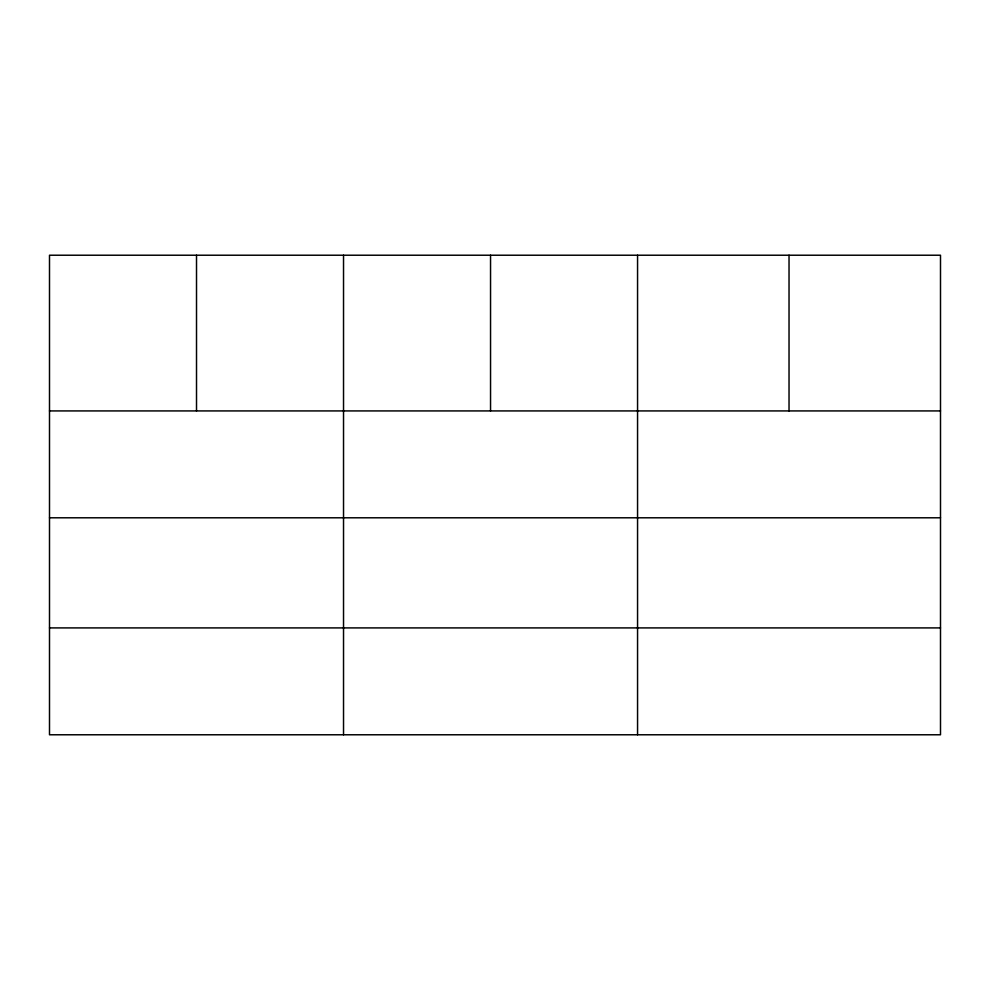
<?xml version="1.0" encoding="UTF-8"?>
<svg xmlns="http://www.w3.org/2000/svg" width="990" height="990" viewBox="0 0 990 990"><rect width="100%" height="100%" fill="white"/><g stroke="black" fill="none" stroke-linecap="round" stroke-linejoin="round"><path stroke-width="1.49" d="M940.5 517.795L940.5 255.222L49.5 255.222L49.5 734.778L940.5 734.778L940.5 517.795L49.5 517.795M49.5 410.924L940.5 410.924M49.5 627.908L940.5 627.908M789.03 255.222L789.03 410.924M637.56 255.222L637.56 734.778M490.545 255.222L490.545 410.924M343.53 255.222L343.53 734.778M196.515 255.222L196.515 410.924"/></g></svg>
